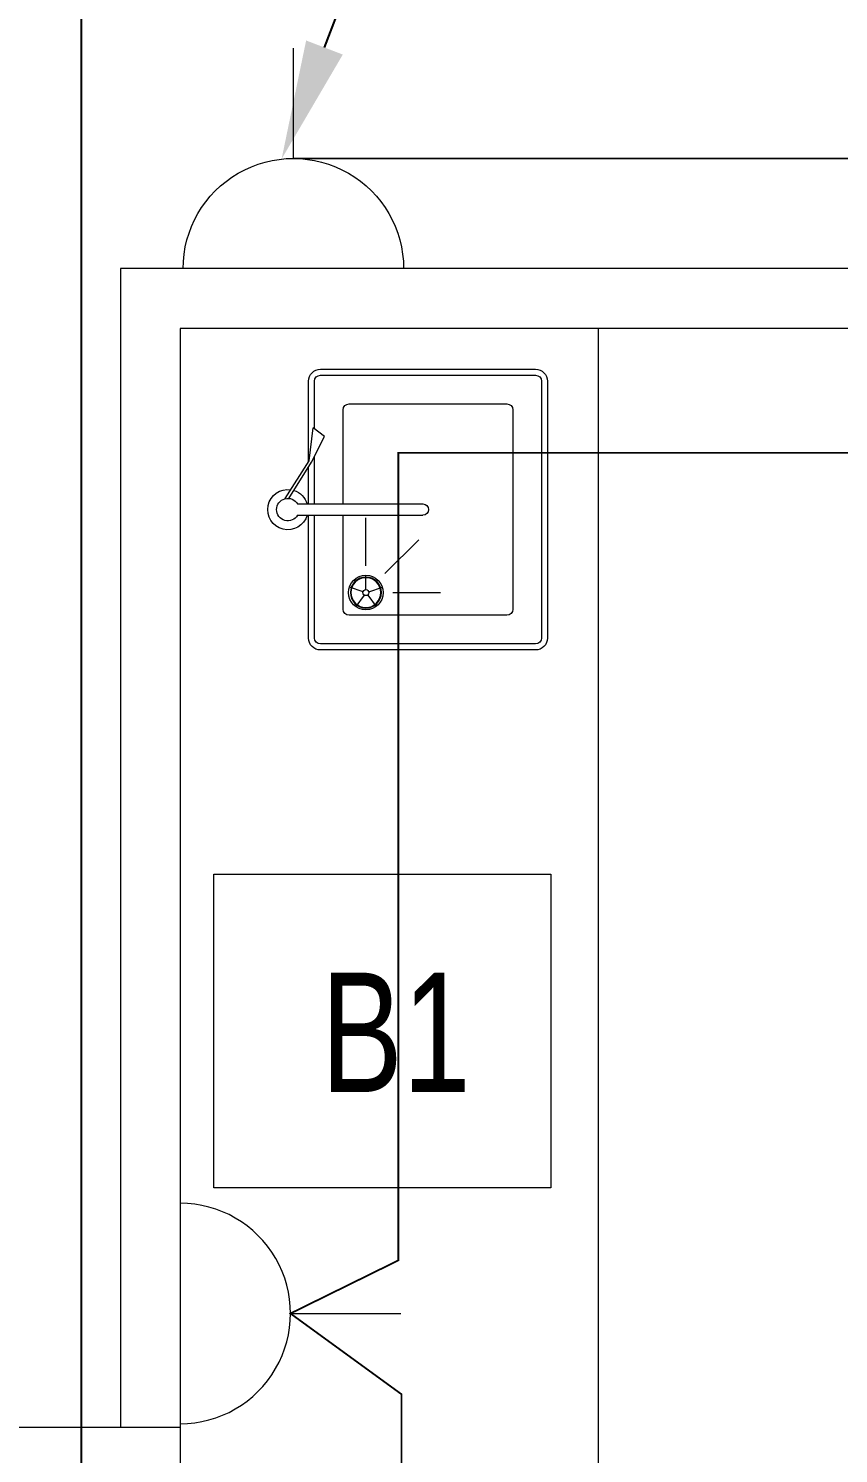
# Model space of a CAD drawing. Header units: metres. Extents: x 75097 to 220695, y -1557923 to -1361206.
# Drawn here: x 202424 to 203780, y -1462317 to -1459931 of the extents above; entities that cross this region are included whole.
import ezdxf
from ezdxf import colors
from ezdxf.entities.mleader import LeaderData, LeaderLine
from ezdxf.math import Vec2, Vec3

# ---------------------------------------------------------------- set-up
doc = ezdxf.new("R2010")
doc.units = ezdxf.units.M
doc.layers.get('0').update_dxf_attribs({"lineweight": 0})
doc.layers.add('A-100 - Copy$0$axes', color=8, linetype='Continuous')
for name, color, linetype, lineweight in [('A-100 - Copy$0$Medical Equipment and Furniture', 8, 'Continuous', 0), ('A-100 - Copy$0$SANIT', 8, 'Continuous', 0), ('A-100 - Copy$0$Structure', 8, 'Continuous', 9), ('A-100 - Copy$0$Walls', 8, 'Continuous', 0)]:
    doc.layers.add(name, color=color, linetype=linetype, lineweight=lineweight)
doc.layers.add('E-POWR', color=7, linetype='Continuous', lineweight=9, true_color=0x4e7e3e)
doc.styles.add('A-100 - Copy$0$X3G_ENTITY_2587EA', font='swisscl.ttf', dxfattribs={"height": 200})
doc.styles.get("Standard").update_dxf_attribs({"font": 'GOTHIC.TTF'})

# ---------------------------------------------------------------- blocks, each defined once
blk = doc.blocks.new('NORMAL SOCKET')
at = {"layer": 'E-POWR'}
for p, q in [((0, 307.7), (0, 615.4)), ((-307.7, 0), (307.7, 0))]:
    blk.add_line(p, q, dxfattribs=at)
blk.add_ellipse((0, 0), major_axis=(32.8, 305.9), ratio=1, start_param=4.81904, end_param=7.960633, dxfattribs=at)
blk = doc.blocks.new('A-100 - Copy$0$BMED-S-S DROP-IN SINK 45-38')
at = {"layer": 'A-100 - Copy$0$SANIT'}
for p, q in [((-18.3, 4.2), (-81.8, -35.6)), ((-18.7, -1.6), (-79.3, -39.6)), ((-9.4, -16.2), (-9.4, -226.2)), ((9.4, -16.2), (9.4, -226.2)), ((-80.4, -34.7), (-215, -34.7)), ((-135.3, -44.7), (-215, -44.7)), ((-81.8, -35.6), (-136.9, -42.7)), ((-122.2, -61.3), (-136.9, -42.7)), ((-79.3, -39.6), (-122.2, -61.3)), ((215, -34.7), (9.4, -34.7)), ((215, -44.7), (9.4, -44.7)), ((-235, -54.7), (-235, -414.7)), ((-225, -54.7), (-225, -414.7)), ((225, -414.7), (225, -54.7)), ((235, -414.7), (235, -54.7)), ((94, -130.7), (14, -130.7)), ((107.2, -162.5), (50.6, -219.1)), ((139, -175.7), (139, -255.7)), ((-215, -424.7), (215, -424.7)), ((-215, -434.7), (215, -434.7))]:
    blk.add_line(p, q, dxfattribs=at)
at = {"layer": 'A-100 - Copy$0$SANIT', "ltscale": 250}
for p, q in [((-9.4, -92.7), (-167, -92.7)), ((167, -92.7), (9.4, -92.7)), ((-177, -102.7), (-177, -366.7)), ((177, -366.7), (177, -102.7)), ((-167, -376.7), (167, -376.7))]:
    blk.add_line(p, q, dxfattribs=at)
at = {"layer": 'A-100 - Copy$0$SANIT'}
for points in [[(-9.4, -44.7), (-89.5, -44.7)], [(-9.4, -34.7), (-71.6, -34.7)], [(137.5, -126), (130, -103.1)], [(143, -127.8), (162.5, -113.7)], [(134, -130.7), (110, -130.7)], [(137.5, -135.5), (130, -158.3)], [(143, -133.7), (162.5, -147.8)]]:
    blk.add_lwpolyline(points, dxfattribs=at)
for points in [[(139, -159.7, 1), (139, -101.7, 1)], [(139, -135.7, 1), (139, -125.7, 1)]]:
    blk.add_lwpolyline(points, format="xyb", close=True, dxfattribs=at)
for radius in [26, 25]:
    blk.add_circle((139, -130.7), radius, dxfattribs=at)
for centre, radius, start, end in [((0, 0), 33.7, 286.1245, 188.9357), ((0, 0), 18.8, 299.9969, 239.9969), ((0, 0), 33.7, 197.3556, 253.8692), ((-215, -54.7), 20, 90, 180), ((-215, -54.7), 10, 90, 180), ((215, -54.7), 20, 0, 90), ((215, -54.7), 10, 0, 90), ((0, -226.2), 9.38, 179.9969, 359.9969), ((-215, -414.7), 20, 180, 270), ((-215, -414.7), 10, 180, 270), ((215, -414.7), 10, 270, 0), ((215, -414.7), 20, 270, 0)]:
    blk.add_arc(centre, radius, start, end, dxfattribs=at)
at = {"layer": 'A-100 - Copy$0$SANIT', "ltscale": 250}
for centre, start, end in [((-167, -102.7), 90.0094, 180.0094), ((167, -102.7), 0, 90), ((-167, -366.7), 180, 270), ((167, -366.7), 270, 0)]:
    blk.add_arc(centre, 10, start, end, dxfattribs=at)
blk = doc.blocks.new('A-100 - Copy')
at = {"layer": 'A-100 - Copy$0$axes'}
blk.add_line((202513.3, -1477297.4, 0), (202513.3, -1451192.7, 0), dxfattribs=at)
at = {"layer": 'A-100 - Copy$0$Medical Equipment and Furniture'}
blk.add_line((203378.3, -1460432.7, 0), (203378.3, -1461301.5, 0), dxfattribs=at)
at = {"layer": 'A-100 - Copy$0$Medical Equipment and Furniture', "elevation": 0}
blk.add_lwpolyline([(203378.3, -1461301.5), (203378.3, -1462641.5), (202678.3, -1462641.5)], dxfattribs=at)
at = {"layer": 'A-100 - Copy$0$Medical Equipment and Furniture'}
blk.add_lwpolyline([(202734.9, -1461346.3), (203298.6, -1461346.3), (203298.6, -1461871.5), (202734.9, -1461871.5)], close=True, dxfattribs=at)
at = {"layer": 'A-100 - Copy$0$Structure', "elevation": 0}
blk.add_lwpolyline([(202348.3, -1462272.7), (202678.3, -1462272.7), (202678.3, -1462602.7), (202348.3, -1462602.7)], close=True, dxfattribs=at)
at = {"layer": 'A-100 - Copy$0$Walls', "elevation": 0}
for points in [[(206118.3, -1460332.7), (202578.3, -1460332.7), (202578.3, -1462272.7)], [(206118.3, -1460432.7), (202678.3, -1460432.7), (202678.3, -1462272.7)]]:
    blk.add_lwpolyline(points, dxfattribs=at)
at = {"layer": 'A-100 - Copy$0$Medical Equipment and Furniture', "xscale": -1.000000000000003, "rotation": 90}
blk.add_blockref('A-100 - Copy$0$BMED-S-S DROP-IN SINK 45-38', (202858.5, -1460736.1), dxfattribs=at)
at = {"layer": 'A-100 - Copy$0$Medical Equipment and Furniture', "insert": (203039.5, -1461511.3), "char_height": 200, "attachment_point": 2, "style": 'A-100 - Copy$0$X3G_ENTITY_2587EA'}
blk.add_mtext('B1', dxfattribs=at)

msp = doc.modelspace()

# ---------------------------------------------------------------- linework, layer by layer
at = {"layer": 'E-POWR', "const_width": 3, "elevation": 0}
msp.add_lwpolyline([(204091.6, -1463368.1), (205596.2, -1463368.1), (205596.2, -1463887.3), (207383.1, -1463887.3), (207383.1, -1463368.1), (209424.7, -1463368.1), (209424.7, -1460148.1), (207139.6, -1460148.1), (202867.8, -1460148.1)], dxfattribs=at)

# ---------------------------------------------------------------- block references
at = {"layer": 'E-POWR', "color": 85, "xscale": -0.6, "yscale": 0.6, "zscale": 0.6}
msp.add_blockref('NORMAL SOCKET', (202867.8, -1460332.7, 0), dxfattribs=at)

# ---------------------------------------------------------------- leaders
at = {"layer": 'E-POWR'}
ml = msp.add_multileader_mtext('Standard', dxfattribs=at)
ml.set_content('#B3\\PTO PP-03', color=256)
ml.set_leader_properties()
ml.build(insert=Vec2(0, 0))
ml.multileader.update_dxf_attribs({"text_right_attachment_type": 6, "dogleg_length": 200, "arrow_head_size": 200})
ctx = ml.context
ctx.base_point, ctx.char_height, ctx.arrow_head_size, ctx.landing_gap_size, ctx.plane_origin = Vec3(203364.6, -1459325.8, 0), 150, 200, 0.09, Vec3(206072.1, -1461857.7, 0)
ctx.right_attachment = 6
notes = []
notes.append((ctx, [(0, (1, 1, 0), (203164.6, -1459325.8, 0), (1, 0), 200, [(0, [(202848.1, -1460149.1, 0)], 0, [])])]))
ctx.mtext.insert, ctx.mtext.width, ctx.mtext.flow_direction = Vec3(203364.7, -1459248.9, 0), 1379.369, 5
for ctx, leaders in notes:
    for number, flags, end, landing, length, lines in leaders:
        leader = LeaderData()
        leader.index, (leader.has_last_leader_line, leader.has_dogleg_vector, leader.attachment_direction) = number, flags
        leader.last_leader_point, leader.dogleg_vector, leader.dogleg_length = Vec3(end), Vec3(landing), length
        for number, points, colour, breaks in lines:
            line = LeaderLine()
            line.index, line.vertices, line.color, line.breaks = number, Vec3.list(points), colors.encode_raw_color(colour), breaks
            leader.lines.append(line)
        ctx.leaders.append(leader)

# ---------------------------------------------------------------- next in the draw order: block references
msp.add_blockref('A-100 - Copy', (0, 0))

# ---------------------------------------------------------------- next in the draw order: linework, layer by layer
at = {"layer": 'E-POWR', "const_width": 3, "elevation": 0}
msp.add_lwpolyline([(194362.9, -1469264), (194473.4, -1469081.4), (199498.1, -1469081.4), (199498.1, -1468875.7), (199578.7, -1468756.5), (199489.1, -1468639.1), (199489.1, -1465744.2), (199576.5, -1465642.7), (199479.5, -1465559.2), (199479.5, -1464375.3), (203048.9, -1464375.3), (203048.9, -1462217.4), (202862.9, -1462082.1), (203043.5, -1461993.2), (203043.5, -1460641.1), (204941.3, -1460641.1), (205053.7, -1460617.3), (205194.6, -1460656.7), (207669.5, -1460656.7)], dxfattribs=at)

# ---------------------------------------------------------------- next in the draw order: block references
at = {"layer": 'E-POWR', "color": 85, "xscale": 0.6, "yscale": 0.6, "zscale": 0.6, "rotation": 270}
msp.add_blockref('NORMAL SOCKET', (202678.3, -1462082.1, 0), dxfattribs=at)

doc.saveas('drawing.dxf')
